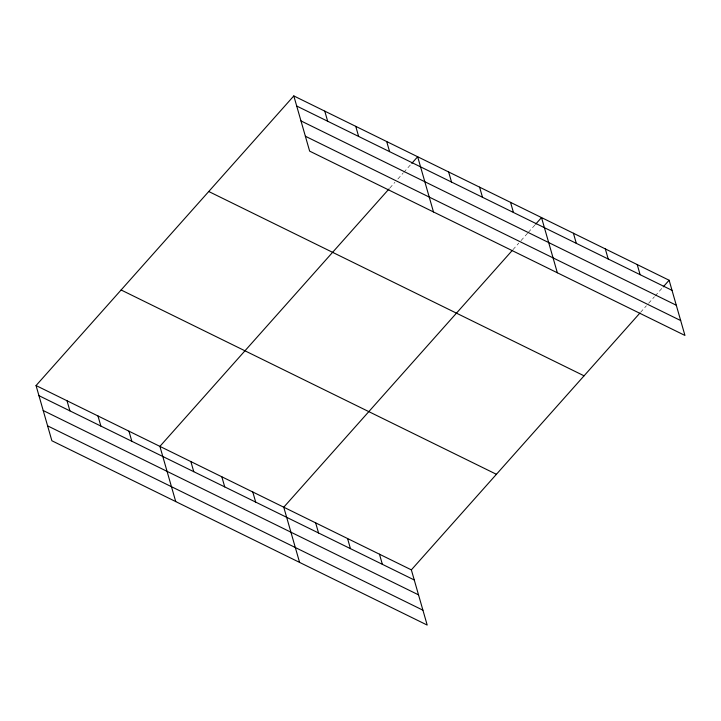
<?xml version="1.0" encoding="UTF-8"?>
<svg xmlns="http://www.w3.org/2000/svg" width="721" height="721" viewBox="0 0 721 721"><rect width="100%" height="100%" fill="white"/><g stroke="black" fill="none" stroke-linecap="round" stroke-linejoin="round"><path stroke-width="0.54" stroke-dasharray="3.6 2.7" d="M389.8 188.064L394.928 182.296M397.866 178.997L402.994 173.229M403.733 172.409L411.06 164.172M512.919 249.709L518.787 243.121M520.986 240.652L527.583 233.234M528.313 232.405L534.919 224.997M640.527 312.382L646.386 305.785M648.594 303.316L654.452 296.728M655.191 295.898L662.518 287.661"/><path stroke-width="1.08" d="M36.05 385.555L411.358 569.869L427.192 625.071L51.876 440.756L36.05 385.555L293.808 95.929L669.124 280.244L684.95 335.445L309.642 151.131L293.808 95.929M389.07 188.884L159.9 446.38L175.735 501.582M411.799 163.343L417.666 156.754L433.492 211.956M512.18 250.538L283.759 507.205L299.585 562.407M535.649 224.168L541.516 217.58L557.342 272.781M411.358 569.869L639.788 313.202M663.257 286.841L669.124 280.244M296.71 106.032L672.017 290.347M300.972 120.912L676.289 305.235M305.371 136.242L680.687 320.566M208.748 191.507L584.064 375.821M121.11 289.977L496.418 474.292M38.943 395.658L414.26 579.981M43.215 410.537L418.522 594.861M47.613 425.868L422.921 610.191M637.22 264.58L640.122 274.683M605.316 248.916L608.218 259.019M573.42 233.244L576.313 243.347M510.549 202.367L513.451 212.479M479.591 187.163L482.484 197.266M448.624 171.959L451.526 182.062M386.699 141.541L389.601 151.653M355.741 126.337L358.634 136.44M324.774 111.133L327.667 121.236M379.462 554.206L382.355 564.309M347.558 538.542L350.451 548.645M315.654 522.869L318.556 532.972M252.792 492.001L255.685 502.104M221.825 476.788L224.727 486.891M190.867 461.584L193.76 471.687M128.942 431.176L131.835 441.279M97.975 415.963L100.877 426.066M67.017 400.759L69.91 410.862"/></g></svg>
